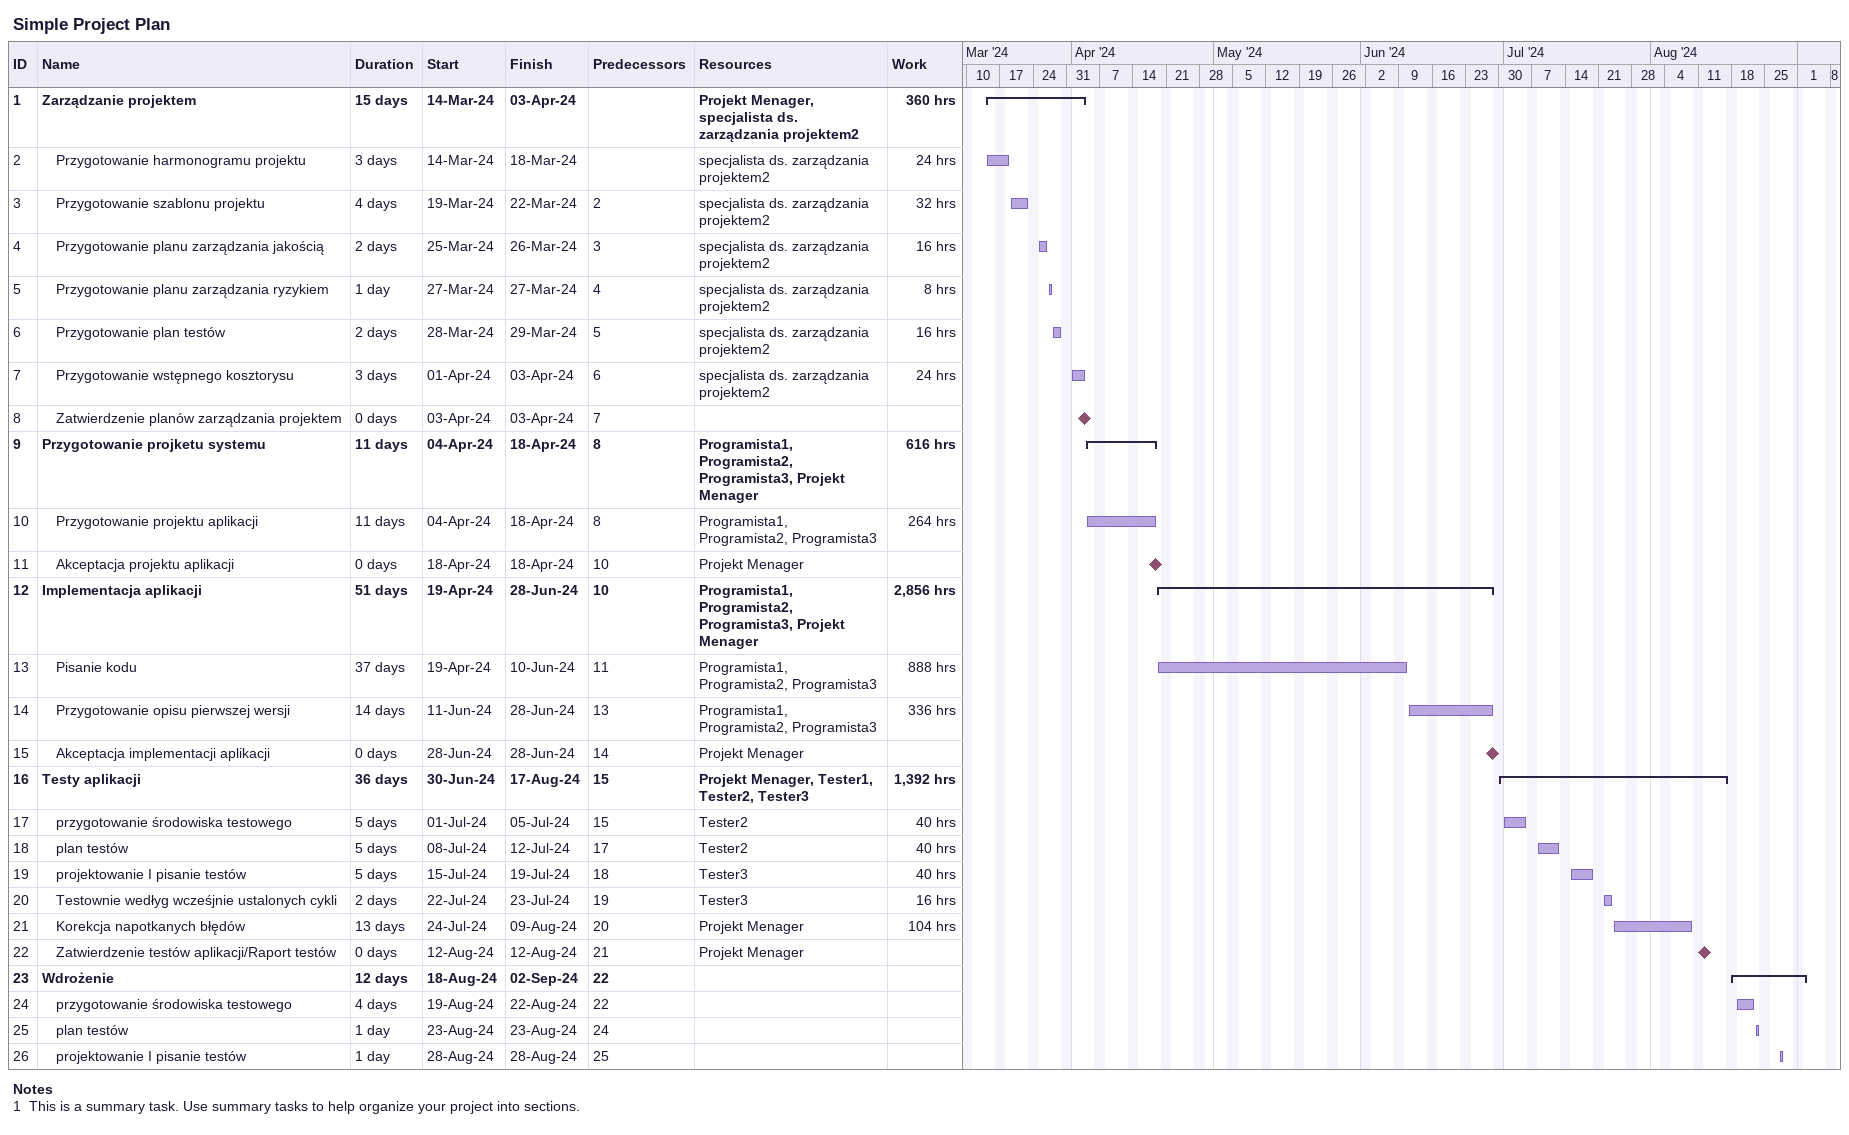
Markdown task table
Simple Project Plan

| ID | Level | Task | Duration | Start | Finish | Predecessors | Resources | Work (h) |
|---|---|---|---|---|---|---|---|---|
| 1 | 1 | **Zarządzanie projektem** | 15d | 2024-03-14 | 2024-04-03 |  | Projekt Menager, specjalista ds. zarządzania projektem2 | 360 |
| 2 | 2 | Przygotowanie harmonogramu projektu | 3d | 2024-03-14 | 2024-03-18 |  | specjalista ds. zarządzania projektem2 | 24 |
| 3 | 2 | Przygotowanie szablonu projektu | 4d | 2024-03-19 | 2024-03-22 | 2 | specjalista ds. zarządzania projektem2 | 32 |
| 4 | 2 | Przygotowanie planu zarządzania jakością | 2d | 2024-03-25 | 2024-03-26 | 3 | specjalista ds. zarządzania projektem2 | 16 |
| 5 | 2 | Przygotowanie planu zarządzania ryzykiem | 1d | 2024-03-27 | 2024-03-27 | 4 | specjalista ds. zarządzania projektem2 | 8 |
| 6 | 2 | Przygotowanie plan testów | 2d | 2024-03-28 | 2024-03-29 | 5 | specjalista ds. zarządzania projektem2 | 16 |
| 7 | 2 | Przygotowanie wstępnego kosztorysu | 3d | 2024-04-01 | 2024-04-03 | 6 | specjalista ds. zarządzania projektem2 | 24 |
| 8 | 2 | Zatwierdzenie planów zarządzania projektem | 0d | 2024-04-03 | 2024-04-03 | 7 |  |  |
| 9 | 1 | **Przygotowanie projketu systemu** | 11d | 2024-04-04 | 2024-04-18 | 8 | Programista1, Programista2, Programista3, Projekt Menager | 616 |
| 10 | 2 | Przygotowanie projektu aplikacji | 11d | 2024-04-04 | 2024-04-18 | 8 | Programista1, Programista2, Programista3 | 264 |
| 11 | 2 | Akceptacja projektu aplikacji | 0d | 2024-04-18 | 2024-04-18 | 10 | Projekt Menager |  |
| 12 | 1 | **Implementacja aplikacji** | 51d | 2024-04-19 | 2024-06-28 | 10 | Programista1, Programista2, Programista3, Projekt Menager | 2856 |
| 13 | 2 | Pisanie kodu | 37d | 2024-04-19 | 2024-06-10 | 11 | Programista1, Programista2, Programista3 | 888 |
| 14 | 2 | Przygotowanie opisu pierwszej wersji | 14d | 2024-06-11 | 2024-06-28 | 13 | Programista1, Programista2, Programista3 | 336 |
| 15 | 2 | Akceptacja implementacji aplikacji | 0d | 2024-06-28 | 2024-06-28 | 14 | Projekt Menager |  |
| 16 | 1 | **Testy aplikacji** | 36d | 2024-06-30 | 2024-08-17 | 15 | Projekt Menager, Tester1, Tester2, Tester3 | 1392 |
| 17 | 2 | przygotowanie środowiska testowego | 5d | 2024-07-01 | 2024-07-05 | 15 | Tester2 | 40 |
| 18 | 2 | plan testów | 5d | 2024-07-08 | 2024-07-12 | 17 | Tester2 | 40 |
| 19 | 2 | projektowanie I pisanie testów | 5d | 2024-07-15 | 2024-07-19 | 18 | Tester3 | 40 |
| 20 | 2 | Testownie wedłyg wcześjnie ustalonych cykli | 2d | 2024-07-22 | 2024-07-23 | 19 | Tester3 | 16 |
| 21 | 2 | Korekcja napotkanych błędów | 13d | 2024-07-24 | 2024-08-09 | 20 | Projekt Menager | 104 |
| 22 | 2 | Zatwierdzenie testów aplikacji/Raport testów | 0d | 2024-08-12 | 2024-08-12 | 21 | Projekt Menager |  |
| 23 | 1 | **Wdrożenie** | 12d | 2024-08-18 | 2024-09-02 | 22 |  |  |
| 24 | 2 | przygotowanie środowiska testowego | 4d | 2024-08-19 | 2024-08-22 | 22 |  |  |
| 25 | 2 | plan testów | 1d | 2024-08-23 | 2024-08-23 | 24 |  |  |
| 26 | 2 | projektowanie I pisanie testów | 1d | 2024-08-28 | 2024-08-28 | 25 |  |  |

Notes
- 1: This is a summary task. Use summary tasks to help organize your project into sections.
